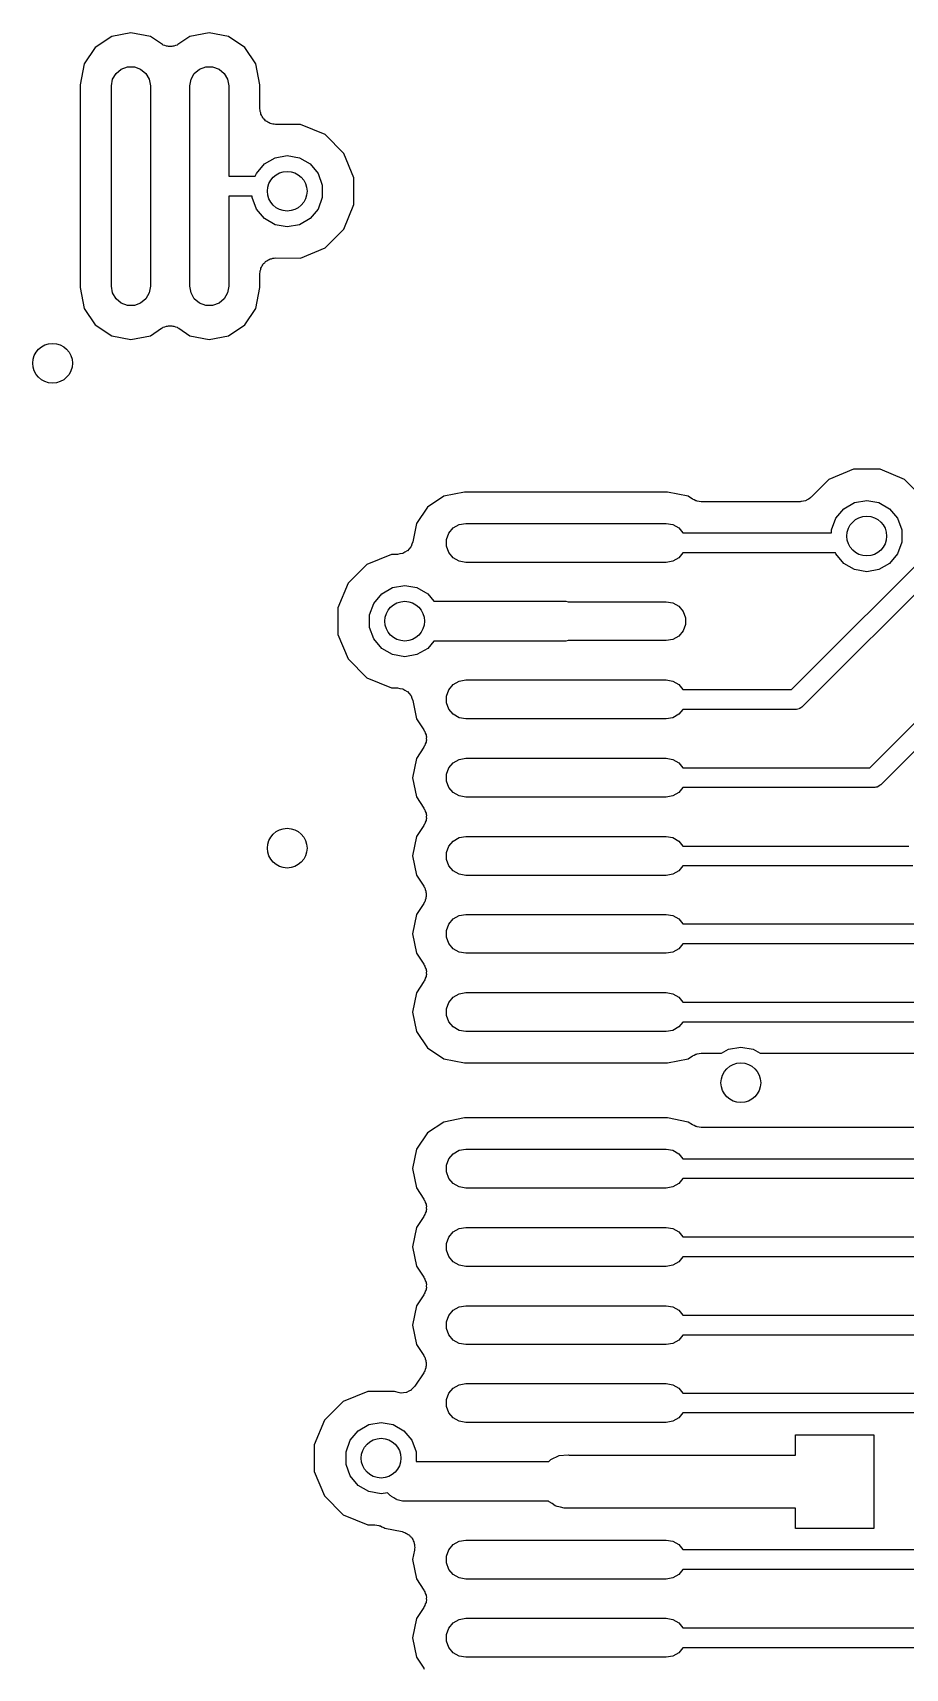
# Model space of a CAD drawing. Extents: x 85 to 210, y -138 to -65.
# Drawn here: x 101.87 to 107.45, y -101.44 to -90.99 of the extents above; entities that cross this region are included whole.
import ezdxf

# ---------------------------------------------------------------- set-up
doc = ezdxf.new("R2010")
doc.units = 0
doc.header["$MEASUREMENT"] = 0
doc.layers.add('BLACK', color=7, linetype='CONTINUOUS')

msp = doc.modelspace()

# ---------------------------------------------------------------- linework, layer by layer
at = {"layer": 'Black'}
for p, q in [((102.378, -91.0112), (102.273, -91.0811)), ((102.501, -90.9867), (102.378, -91.0112)), ((102.625, -91.0112), (102.501, -90.9867)), ((102.696, -91.0588), (102.625, -91.0112)), ((102.702, -91.0614), (102.696, -91.0588)), ((102.707, -91.0653), (102.702, -91.0614)), ((102.718, -91.0684), (102.707, -91.0653)), ((102.728, -91.0728), (102.718, -91.0684)), ((102.734, -91.0732), (102.728, -91.0728)), ((102.741, -91.075), (102.734, -91.0732)), ((102.751, -91.0743), (102.741, -91.075)), ((102.762, -91.075), (102.751, -91.0743)), ((102.769, -91.0732), (102.762, -91.075)), ((102.775, -91.0728), (102.769, -91.0732)), ((102.785, -91.0684), (102.775, -91.0728)), ((102.796, -91.0653), (102.785, -91.0684)), ((102.801, -91.0614), (102.796, -91.0653)), ((102.807, -91.0588), (102.801, -91.0614)), ((102.878, -91.0112), (102.807, -91.0588)), ((103.002, -90.9867), (102.878, -91.0112)), ((103.125, -91.0112), (103.002, -90.9867)), ((103.23, -91.0811), (103.125, -91.0112)), ((102.273, -91.0811), (102.203, -91.1857)), ((103.3, -91.1857), (103.23, -91.0811)), ((102.203, -91.1857), (102.177, -91.319)), ((102.377, -91.327), (102.384, -91.2845)), ((102.384, -91.2845), (102.406, -91.247)), ((102.406, -91.247), (102.439, -91.2193)), ((102.439, -91.2193), (102.48, -91.2045)), ((102.48, -91.2045), (102.523, -91.2045)), ((102.523, -91.2045), (102.563, -91.2193)), ((102.563, -91.2193), (102.597, -91.247)), ((102.597, -91.247), (102.618, -91.2845)), ((102.618, -91.2845), (102.626, -91.327)), ((102.877, -91.327), (102.885, -91.2845)), ((102.885, -91.2845), (102.906, -91.247)), ((102.906, -91.247), (102.939, -91.2193)), ((102.939, -91.2193), (102.98, -91.2045)), ((102.98, -91.2045), (103.023, -91.2045)), ((103.023, -91.2045), (103.064, -91.2193)), ((103.064, -91.2193), (103.097, -91.247)), ((103.097, -91.247), (103.119, -91.2845)), ((103.119, -91.2845), (103.126, -91.327)), ((103.326, -91.319), (103.3, -91.1857)), ((106.724, -95.1865), (110.705, -91.2051)), ((102.177, -91.319), (102.177, -92.616)), ((102.377, -92.608), (102.377, -91.327)), ((102.626, -91.327), (102.626, -92.608)), ((102.877, -92.608), (102.877, -91.327)), ((103.126, -91.327), (103.126, -91.904)), ((103.326, -91.4729), (103.326, -91.319)), ((110.776, -91.3135), (106.795, -95.2949)), ((103.328, -91.4815), (103.326, -91.4729)), ((103.328, -91.4902), (103.328, -91.4815)), ((103.331, -91.4985), (103.328, -91.4902)), ((103.332, -91.5071), (103.331, -91.4985)), ((103.336, -91.5147), (103.332, -91.5071)), ((103.339, -91.5229), (103.336, -91.5147)), ((103.345, -91.5296), (103.339, -91.5229)), ((103.349, -91.5372), (103.345, -91.5296)), ((103.356, -91.5428), (103.349, -91.5372)), ((103.362, -91.5495), (103.356, -91.5428)), ((103.369, -91.5539), (103.362, -91.5495)), ((103.376, -91.5595), (103.369, -91.5539)), ((103.384, -91.5625), (103.376, -91.5595)), ((103.392, -91.5669), (103.384, -91.5625)), ((103.4, -91.5684), (103.392, -91.5669)), ((103.409, -91.5714), (103.4, -91.5684)), ((103.417, -91.5714), (103.409, -91.5714)), ((103.426, -91.5729), (103.417, -91.5714)), ((103.585, -91.5731), (103.426, -91.5729)), ((103.742, -91.6382), (103.585, -91.5731)), ((103.862, -91.7584), (103.742, -91.6382)), ((103.354, -91.8254), (103.422, -91.7859)), ((103.422, -91.7859), (103.5, -91.7721)), ((103.5, -91.7721), (103.578, -91.7859)), ((103.578, -91.7859), (103.646, -91.8254)), ((103.927, -91.9154), (103.862, -91.7584)), ((103.126, -91.904), (103.296, -91.904)), ((103.296, -91.904), (103.303, -91.8861)), ((103.303, -91.8861), (103.354, -91.8254)), ((103.646, -91.8254), (103.697, -91.8861)), ((103.697, -91.8861), (103.724, -91.9604)), ((103.724, -91.9604), (103.724, -92.0396)), ((103.927, -92.0853), (103.927, -91.9154)), ((103.276, -92.031), (103.126, -92.031)), ((103.126, -92.031), (103.126, -92.608)), ((103.276, -92.0396), (103.276, -92.031)), ((103.303, -92.1139), (103.276, -92.0396)), ((103.354, -92.1746), (103.303, -92.1139)), ((103.697, -92.1139), (103.646, -92.1746)), ((103.724, -92.0396), (103.697, -92.1139)), ((103.862, -92.2422), (103.927, -92.0853)), ((103.422, -92.2141), (103.354, -92.1746)), ((103.5, -92.2279), (103.422, -92.2141)), ((103.578, -92.2141), (103.5, -92.2279)), ((103.646, -92.1746), (103.578, -92.2141)), ((103.742, -92.3622), (103.862, -92.2422)), ((103.376, -92.4403), (103.384, -92.4373)), ((103.384, -92.4373), (103.392, -92.4329)), ((103.392, -92.4329), (103.4, -92.4314)), ((103.4, -92.4314), (103.409, -92.4285)), ((103.409, -92.4285), (103.417, -92.4285)), ((103.417, -92.4285), (103.426, -92.4269)), ((103.426, -92.4269), (103.585, -92.4271)), ((103.585, -92.4271), (103.742, -92.3622)), ((103.326, -92.5269), (103.328, -92.5183)), ((103.326, -92.616), (103.326, -92.5269)), ((103.328, -92.5095), (103.331, -92.5013)), ((103.328, -92.5183), (103.328, -92.5095)), ((103.331, -92.5013), (103.332, -92.4927)), ((103.332, -92.4927), (103.336, -92.4851)), ((103.336, -92.4851), (103.339, -92.4769)), ((103.339, -92.4769), (103.345, -92.4702)), ((103.345, -92.4702), (103.349, -92.4627)), ((103.349, -92.4627), (103.356, -92.457)), ((103.356, -92.457), (103.362, -92.4503)), ((103.362, -92.4503), (103.369, -92.4459)), ((103.369, -92.4459), (103.376, -92.4403)), ((102.177, -92.616), (102.203, -92.7493)), ((102.384, -92.6505), (102.377, -92.608)), ((102.626, -92.608), (102.618, -92.6505)), ((102.885, -92.6505), (102.877, -92.608)), ((103.126, -92.608), (103.119, -92.6505)), ((103.3, -92.7493), (103.326, -92.616)), ((102.203, -92.7493), (102.273, -92.8539)), ((102.406, -92.688), (102.384, -92.6505)), ((102.439, -92.7157), (102.406, -92.688)), ((102.48, -92.7305), (102.439, -92.7157)), ((102.523, -92.7305), (102.48, -92.7305)), ((102.563, -92.7157), (102.523, -92.7305)), ((102.597, -92.688), (102.563, -92.7157)), ((102.618, -92.6505), (102.597, -92.688)), ((102.906, -92.688), (102.885, -92.6505)), ((102.939, -92.7157), (102.906, -92.688)), ((102.98, -92.7305), (102.939, -92.7157)), ((103.023, -92.7305), (102.98, -92.7305)), ((103.064, -92.7157), (103.023, -92.7305)), ((103.097, -92.688), (103.064, -92.7157)), ((103.119, -92.6505), (103.097, -92.688)), ((103.23, -92.8539), (103.3, -92.7493)), ((107.224, -95.6861), (110.205, -92.7051)), ((102.273, -92.8539), (102.378, -92.9238)), ((103.125, -92.9238), (103.23, -92.8539)), ((110.276, -92.8135), (107.295, -95.7945)), ((102.378, -92.9238), (102.501, -92.9483)), ((102.501, -92.9483), (102.625, -92.9238)), ((102.625, -92.9238), (102.696, -92.8762)), ((102.696, -92.8762), (102.702, -92.8736)), ((102.702, -92.8736), (102.707, -92.8697)), ((102.707, -92.8697), (102.718, -92.8666)), ((102.718, -92.8666), (102.728, -92.8622)), ((102.728, -92.8622), (102.734, -92.8618)), ((102.734, -92.8618), (102.741, -92.86)), ((102.741, -92.86), (102.751, -92.8607)), ((102.751, -92.8607), (102.762, -92.86)), ((102.762, -92.86), (102.769, -92.8618)), ((102.769, -92.8618), (102.775, -92.8622)), ((102.775, -92.8622), (102.785, -92.8666)), ((102.785, -92.8666), (102.796, -92.8697)), ((102.796, -92.8697), (102.801, -92.8736)), ((102.801, -92.8736), (102.807, -92.8762)), ((102.807, -92.8762), (102.878, -92.9238)), ((102.878, -92.9238), (103.002, -92.9483)), ((103.002, -92.9483), (103.125, -92.9238)), ((107.12, -93.7777), (106.963, -93.8426)), ((107.29, -93.7778), (107.12, -93.7777)), ((107.447, -93.843), (107.29, -93.7778)), ((106.963, -93.8426), (106.85, -93.9557)), ((107.545, -93.941), (107.447, -93.843)), ((104.501, -93.9505), (104.396, -94.0204)), ((104.634, -93.924), (104.501, -93.9505)), ((105.931, -93.924), (104.634, -93.924)), ((106.064, -93.9505), (105.931, -93.924)), ((106.091, -93.9681), (106.064, -93.9505)), ((106.102, -93.9729), (106.091, -93.9681)), ((106.112, -93.9789), (106.102, -93.9729)), ((106.117, -93.9798), (106.112, -93.9789)), ((106.122, -93.9821), (106.117, -93.9798)), ((106.134, -93.9828), (106.122, -93.9821)), ((106.146, -93.9849), (106.134, -93.9828)), ((106.779, -93.9849), (106.146, -93.9849)), ((106.784, -93.9842), (106.779, -93.9849)), ((106.788, -93.9845), (106.784, -93.9842)), ((106.801, -93.9812), (106.788, -93.9845)), ((106.813, -93.9789), (106.801, -93.9812)), ((106.817, -93.9767), (106.813, -93.9789)), ((106.821, -93.9756), (106.817, -93.9767)), ((106.832, -93.9681), (106.821, -93.9756)), ((106.844, -93.9615), (106.832, -93.9681)), ((106.846, -93.9582), (106.844, -93.9615)), ((106.85, -93.9557), (106.846, -93.9582)), ((107.058, -94.0302), (107.127, -93.9907)), ((107.127, -93.9907), (107.205, -93.9769)), ((107.205, -93.9769), (107.283, -93.9907)), ((107.283, -93.9907), (107.351, -94.0302)), ((104.396, -94.0204), (104.326, -94.125)), ((106.98, -94.1652), (107.007, -94.0908)), ((107.007, -94.0908), (107.058, -94.0302)), ((107.351, -94.0302), (107.402, -94.0908)), ((107.402, -94.0908), (107.429, -94.1652)), ((104.326, -94.125), (104.303, -94.2413)), ((104.519, -94.2268), (104.534, -94.1862)), ((104.534, -94.1862), (104.562, -94.1531)), ((104.562, -94.1531), (104.599, -94.1315)), ((104.599, -94.1315), (104.642, -94.124)), ((104.642, -94.124), (105.923, -94.124)), ((105.923, -94.124), (105.966, -94.1315)), ((105.966, -94.1315), (106.003, -94.1531)), ((106.003, -94.1531), (106.03, -94.1849)), ((106.03, -94.1849), (106.98, -94.1849)), ((106.98, -94.1849), (106.98, -94.1652)), ((107.429, -94.1652), (107.429, -94.2443)), ((104.221, -94.3189), (104.205, -94.3218)), ((104.237, -94.3165), (104.221, -94.3189)), ((104.238, -94.3159), (104.237, -94.3165)), ((104.239, -94.3158), (104.238, -94.3159)), ((104.253, -94.3076), (104.239, -94.3158)), ((104.268, -94.2997), (104.253, -94.3076)), ((104.269, -94.2984), (104.268, -94.2989)), ((104.268, -94.2989), (104.268, -94.2997)), ((104.28, -94.2859), (104.269, -94.2984)), ((104.29, -94.2736), (104.28, -94.2859)), ((104.291, -94.2726), (104.29, -94.2736)), ((104.292, -94.2718), (104.291, -94.2726)), ((104.297, -94.2565), (104.292, -94.2718)), ((104.303, -94.2413), (104.297, -94.2565)), ((104.519, -94.27), (104.519, -94.2268)), ((104.534, -94.3106), (104.519, -94.27)), ((104.562, -94.3438), (104.534, -94.3106)), ((106.03, -94.3119), (106.003, -94.3438)), ((107.005, -94.3119), (106.03, -94.3119)), ((107.007, -94.3187), (107.005, -94.3119)), ((107.058, -94.3793), (107.007, -94.3187)), ((107.402, -94.3187), (107.351, -94.3793)), ((107.429, -94.2443), (107.402, -94.3187)), ((104.01, -94.3866), (103.889, -94.5066)), ((104.167, -94.3217), (104.01, -94.3866)), ((104.205, -94.3218), (104.167, -94.3217)), ((104.599, -94.3654), (104.562, -94.3438)), ((104.642, -94.3729), (104.599, -94.3654)), ((105.923, -94.3729), (104.642, -94.3729)), ((105.966, -94.3654), (105.923, -94.3729)), ((106.003, -94.3438), (105.966, -94.3654)), ((107.127, -94.4189), (107.058, -94.3793)), ((107.205, -94.4326), (107.127, -94.4189)), ((107.283, -94.4189), (107.205, -94.4326)), ((107.351, -94.3793), (107.283, -94.4189)), ((103.889, -94.5066), (103.824, -94.6635)), ((104.173, -94.5347), (104.251, -94.5209)), ((104.251, -94.5209), (104.329, -94.5347)), ((104.054, -94.6349), (104.105, -94.5742)), ((104.105, -94.5742), (104.173, -94.5347)), ((104.329, -94.5347), (104.398, -94.5742)), ((104.398, -94.5742), (104.438, -94.6218)), ((104.438, -94.6218), (105.282, -94.6218)), ((105.282, -94.6218), (105.297, -94.6243)), ((105.297, -94.6243), (105.923, -94.6243)), ((105.923, -94.6243), (105.966, -94.6318)), ((105.966, -94.6318), (106.003, -94.6535)), ((103.824, -94.6635), (103.824, -94.8334)), ((104.027, -94.7092), (104.054, -94.6349)), ((104.027, -94.7884), (104.027, -94.7092)), ((106.003, -94.6535), (106.031, -94.6866)), ((106.031, -94.6866), (106.046, -94.7272)), ((106.046, -94.7272), (106.046, -94.7704)), ((103.824, -94.8334), (103.889, -94.9904)), ((104.054, -94.8627), (104.027, -94.7884)), ((106.031, -94.811), (106.003, -94.8441)), ((106.046, -94.7704), (106.031, -94.811)), ((104.105, -94.9234), (104.054, -94.8627)), ((104.173, -94.9629), (104.105, -94.9234)), ((104.398, -94.9234), (104.329, -94.9629)), ((104.438, -94.8758), (104.398, -94.9234)), ((105.282, -94.8758), (104.438, -94.8758)), ((105.297, -94.8733), (105.282, -94.8758)), ((105.923, -94.8733), (105.297, -94.8733)), ((105.966, -94.8658), (105.923, -94.8733)), ((106.003, -94.8441), (105.966, -94.8658)), ((103.889, -94.9904), (104.009, -95.1106)), ((104.251, -94.9767), (104.173, -94.9629)), ((104.329, -94.9629), (104.251, -94.9767)), ((104.009, -95.1106), (104.166, -95.1757)), ((104.534, -95.1869), (104.562, -95.1538)), ((104.562, -95.1538), (104.599, -95.1322)), ((104.599, -95.1322), (104.642, -95.1247)), ((104.642, -95.1247), (105.923, -95.1247)), ((105.923, -95.1247), (105.966, -95.1322)), ((105.966, -95.1322), (106.003, -95.1538)), ((106.003, -95.1538), (106.03, -95.1865)), ((104.166, -95.1757), (104.205, -95.1758)), ((104.205, -95.1758), (104.221, -95.1786)), ((104.221, -95.1786), (104.237, -95.1811)), ((104.237, -95.1811), (104.238, -95.1816)), ((104.238, -95.1816), (104.239, -95.1818)), ((104.239, -95.1818), (104.253, -95.1899)), ((104.253, -95.1899), (104.268, -95.1978)), ((104.268, -95.1978), (104.268, -95.1986)), ((104.268, -95.1986), (104.269, -95.1992)), ((104.269, -95.1992), (104.28, -95.2117)), ((104.28, -95.2117), (104.29, -95.2239)), ((104.29, -95.2239), (104.291, -95.225)), ((104.291, -95.225), (104.292, -95.2258)), ((104.292, -95.2258), (104.297, -95.2411)), ((104.297, -95.2411), (104.303, -95.2563)), ((104.303, -95.2563), (104.326, -95.3726)), ((104.519, -95.2276), (104.534, -95.1869)), ((104.519, -95.2708), (104.519, -95.2276)), ((106.03, -95.1865), (106.724, -95.1865)), ((104.534, -95.3114), (104.519, -95.2708)), ((104.562, -95.3445), (104.534, -95.3114)), ((104.599, -95.3661), (104.562, -95.3445)), ((106.003, -95.3445), (105.966, -95.3661)), ((106.029, -95.3135), (106.003, -95.3445)), ((106.75, -95.3135), (106.029, -95.3135)), ((106.753, -95.313), (106.75, -95.3135)), ((106.756, -95.3133), (106.753, -95.313)), ((106.764, -95.3111), (106.756, -95.3133)), ((106.772, -95.3097), (106.764, -95.3111)), ((106.774, -95.3083), (106.772, -95.3097)), ((106.777, -95.3075), (106.774, -95.3083)), ((106.784, -95.3028), (106.777, -95.3075)), ((106.791, -95.2986), (106.784, -95.3028)), ((106.793, -95.2965), (106.791, -95.2986)), ((106.795, -95.2949), (106.793, -95.2965)), ((104.326, -95.3726), (104.374, -95.4438)), ((104.374, -95.4438), (104.376, -95.4498)), ((104.376, -95.4498), (104.38, -95.4551)), ((104.38, -95.4551), (104.383, -95.4656)), ((104.383, -95.4656), (104.388, -95.4756)), ((104.642, -95.3736), (104.599, -95.3661)), ((105.923, -95.3736), (104.642, -95.3736)), ((105.966, -95.3661), (105.923, -95.3736)), ((104.374, -95.5549), (104.326, -95.6261)), ((104.376, -95.5489), (104.374, -95.5549)), ((104.38, -95.5436), (104.376, -95.5489)), ((104.383, -95.5331), (104.38, -95.5436)), ((104.388, -95.5231), (104.383, -95.5331)), ((104.388, -95.4756), (104.388, -95.4822)), ((104.388, -95.4822), (104.39, -95.4885)), ((104.39, -95.5103), (104.388, -95.5166)), ((104.388, -95.5166), (104.388, -95.5231)), ((104.39, -95.4885), (104.389, -95.4994)), ((104.389, -95.4994), (104.39, -95.5103)), ((104.326, -95.6261), (104.302, -95.7496)), ((104.534, -95.6873), (104.562, -95.6542)), ((104.562, -95.6542), (104.599, -95.6326)), ((104.599, -95.6326), (104.642, -95.6251)), ((104.642, -95.6251), (105.923, -95.6251)), ((105.923, -95.6251), (105.966, -95.6326)), ((105.966, -95.6326), (106.003, -95.6542)), ((106.003, -95.6542), (106.03, -95.6861)), ((104.302, -95.7496), (104.326, -95.873)), ((104.519, -95.7279), (104.534, -95.6873)), ((104.519, -95.7712), (104.519, -95.7279)), ((104.534, -95.8118), (104.519, -95.7712)), ((106.03, -95.6861), (107.224, -95.6861)), ((104.326, -95.873), (104.374, -95.9442)), ((104.562, -95.8449), (104.534, -95.8118)), ((104.599, -95.8665), (104.562, -95.8449)), ((104.642, -95.874), (104.599, -95.8665)), ((105.923, -95.874), (104.642, -95.874)), ((105.966, -95.8665), (105.923, -95.874)), ((106.003, -95.8449), (105.966, -95.8665)), ((106.03, -95.8131), (106.003, -95.8449)), ((107.25, -95.8131), (106.03, -95.8131)), ((107.253, -95.8126), (107.25, -95.8131)), ((107.256, -95.8128), (107.253, -95.8126)), ((107.264, -95.8107), (107.256, -95.8128)), ((107.272, -95.8092), (107.264, -95.8107)), ((107.275, -95.8078), (107.272, -95.8092)), ((107.277, -95.8071), (107.275, -95.8078)), ((107.284, -95.8024), (107.277, -95.8071)), ((107.291, -95.7982), (107.284, -95.8024)), ((107.293, -95.7961), (107.291, -95.7982)), ((107.295, -95.7945), (107.293, -95.7961)), ((104.374, -95.9442), (104.376, -95.9502)), ((104.376, -95.9502), (104.38, -95.9555)), ((104.38, -95.9555), (104.383, -95.966)), ((104.383, -95.966), (104.388, -95.976)), ((104.388, -95.976), (104.388, -95.9825)), ((104.388, -95.9825), (104.39, -95.9889)), ((104.39, -95.9889), (104.389, -95.9997)), ((104.374, -96.0553), (104.326, -96.1265)), ((104.376, -96.0493), (104.374, -96.0553)), ((104.38, -96.044), (104.376, -96.0493)), ((104.383, -96.0335), (104.38, -96.044)), ((104.388, -96.0235), (104.383, -96.0335)), ((104.39, -96.0106), (104.388, -96.017)), ((104.388, -96.017), (104.388, -96.0235)), ((104.389, -95.9997), (104.39, -96.0106)), ((104.326, -96.1265), (104.302, -96.2499)), ((104.519, -96.2283), (104.534, -96.1877)), ((104.534, -96.1877), (104.562, -96.1546)), ((104.562, -96.1546), (104.599, -96.133)), ((104.599, -96.133), (104.642, -96.1255)), ((104.642, -96.1255), (105.923, -96.1255)), ((105.923, -96.1255), (105.966, -96.133)), ((105.966, -96.133), (106.003, -96.1546)), ((106.003, -96.1546), (106.03, -96.1864)), ((106.03, -96.1864), (107.474, -96.1864)), ((104.302, -96.2499), (104.326, -96.3734)), ((104.519, -96.2716), (104.519, -96.2283)), ((104.534, -96.3122), (104.519, -96.2716)), ((104.326, -96.3734), (104.373, -96.4433)), ((104.562, -96.3453), (104.534, -96.3122)), ((104.599, -96.3669), (104.562, -96.3453)), ((104.642, -96.3744), (104.599, -96.3669)), ((105.923, -96.3744), (104.642, -96.3744)), ((105.966, -96.3669), (105.923, -96.3744)), ((106.003, -96.3453), (105.966, -96.3669)), ((106.03, -96.3134), (106.003, -96.3453)), ((107.5, -96.3134), (106.03, -96.3134)), ((104.373, -96.4433), (104.376, -96.4493)), ((104.376, -96.4493), (104.379, -96.4546)), ((104.379, -96.4546), (104.383, -96.4651)), ((104.383, -96.4651), (104.387, -96.4751)), ((104.387, -96.4751), (104.387, -96.4817)), ((104.387, -96.4817), (104.389, -96.488)), ((104.389, -96.5097), (104.387, -96.5161)), ((104.387, -96.5161), (104.387, -96.5226)), ((104.389, -96.488), (104.388, -96.4989)), ((104.388, -96.4989), (104.389, -96.5097)), ((104.373, -96.5544), (104.326, -96.6244)), ((104.376, -96.5484), (104.373, -96.5544)), ((104.379, -96.5431), (104.376, -96.5484)), ((104.383, -96.5326), (104.379, -96.5431)), ((104.387, -96.5226), (104.383, -96.5326)), ((104.326, -96.6244), (104.302, -96.7478)), ((104.519, -96.7262), (104.534, -96.6855)), ((104.534, -96.6855), (104.562, -96.6524)), ((104.562, -96.6524), (104.599, -96.6308)), ((104.599, -96.6308), (104.642, -96.6233)), ((104.642, -96.6233), (105.923, -96.6233)), ((105.923, -96.6233), (105.966, -96.6308)), ((105.966, -96.6308), (106.003, -96.6524)), ((106.003, -96.6524), (106.03, -96.6843)), ((106.03, -96.6843), (107.726, -96.6843)), ((104.302, -96.7478), (104.326, -96.8712)), ((104.519, -96.7694), (104.519, -96.7262)), ((104.534, -96.81), (104.519, -96.7694)), ((104.562, -96.8431), (104.534, -96.81)), ((106.03, -96.8113), (106.003, -96.8431)), ((107.752, -96.8113), (106.03, -96.8113)), ((104.326, -96.8712), (104.374, -96.9424)), ((104.599, -96.8647), (104.562, -96.8431)), ((104.642, -96.8722), (104.599, -96.8647)), ((105.923, -96.8722), (104.642, -96.8722)), ((105.966, -96.8647), (105.923, -96.8722)), ((106.003, -96.8431), (105.966, -96.8647)), ((104.374, -96.9424), (104.376, -96.9484)), ((104.376, -96.9484), (104.38, -96.9537)), ((104.38, -96.9537), (104.383, -96.9642)), ((104.383, -97.0317), (104.38, -97.0422)), ((104.383, -96.9642), (104.388, -96.9742)), ((104.388, -97.0217), (104.383, -97.0317)), ((104.388, -96.9742), (104.388, -96.9808)), ((104.388, -96.9808), (104.39, -96.9871)), ((104.39, -97.0089), (104.388, -97.0152)), ((104.388, -97.0152), (104.388, -97.0217)), ((104.39, -96.9871), (104.389, -96.998)), ((104.389, -96.998), (104.39, -97.0089)), ((104.326, -97.1247), (104.302, -97.2482)), ((104.374, -97.0535), (104.326, -97.1247)), ((104.376, -97.0475), (104.374, -97.0535)), ((104.38, -97.0422), (104.376, -97.0475)), ((104.562, -97.1528), (104.599, -97.1312)), ((104.599, -97.1312), (104.642, -97.1237)), ((104.642, -97.1237), (105.923, -97.1237)), ((105.923, -97.1237), (105.966, -97.1312)), ((105.966, -97.1312), (106.003, -97.1528)), ((104.302, -97.2482), (104.326, -97.3716)), ((104.519, -97.2265), (104.534, -97.1859)), ((104.519, -97.2698), (104.519, -97.2265)), ((104.534, -97.1859), (104.562, -97.1528)), ((106.003, -97.1528), (106.03, -97.1847)), ((106.03, -97.1847), (107.976, -97.1847)), ((104.534, -97.3104), (104.519, -97.2698)), ((104.562, -97.3435), (104.534, -97.3104)), ((104.599, -97.3651), (104.562, -97.3435)), ((106.003, -97.3435), (105.966, -97.3651)), ((106.03, -97.3117), (106.003, -97.3435)), ((108.002, -97.3117), (106.03, -97.3117)), ((104.326, -97.3716), (104.396, -97.4762)), ((104.642, -97.3726), (104.599, -97.3651)), ((105.923, -97.3726), (104.642, -97.3726)), ((105.966, -97.3651), (105.923, -97.3726)), ((104.396, -97.4762), (104.501, -97.5461)), ((104.501, -97.5461), (104.634, -97.5726)), ((105.931, -97.5726), (106.064, -97.5461)), ((106.064, -97.5461), (106.091, -97.5285)), ((106.091, -97.5285), (106.102, -97.5237)), ((106.102, -97.5237), (106.112, -97.5177)), ((106.112, -97.5177), (106.117, -97.5167)), ((106.117, -97.5167), (106.122, -97.5145)), ((106.122, -97.5145), (106.134, -97.5137)), ((106.134, -97.5137), (106.146, -97.5117)), ((106.146, -97.5117), (106.277, -97.5117)), ((106.277, -97.5117), (106.322, -97.4859)), ((106.322, -97.4859), (106.4, -97.4721)), ((106.4, -97.4721), (106.478, -97.4859)), ((106.478, -97.4859), (106.523, -97.5117)), ((106.523, -97.5117), (107.992, -97.5117)), ((104.634, -97.5726), (105.931, -97.5726)), ((104.501, -97.951), (104.396, -98.0209)), ((104.634, -97.9245), (104.501, -97.951)), ((105.931, -97.9245), (104.634, -97.9245)), ((106.064, -97.951), (105.931, -97.9245)), ((106.091, -97.9686), (106.064, -97.951)), ((106.102, -97.9734), (106.091, -97.9686)), ((106.112, -97.9794), (106.102, -97.9734)), ((106.117, -97.9803), (106.112, -97.9794)), ((104.396, -98.0209), (104.326, -98.1255)), ((106.122, -97.9826), (106.117, -97.9803)), ((106.134, -97.9833), (106.122, -97.9826)), ((106.146, -97.9854), (106.134, -97.9833)), ((108.101, -97.9854), (106.146, -97.9854)), ((104.326, -98.1255), (104.302, -98.2489)), ((104.519, -98.2273), (104.534, -98.1867)), ((104.534, -98.1867), (104.562, -98.1536)), ((104.562, -98.1536), (104.599, -98.132)), ((104.599, -98.132), (104.642, -98.1245)), ((104.642, -98.1245), (105.923, -98.1245)), ((105.923, -98.1245), (105.966, -98.132)), ((105.966, -98.132), (106.003, -98.1536)), ((106.003, -98.1536), (106.03, -98.1854)), ((106.03, -98.1854), (108.225, -98.1854)), ((104.302, -98.2489), (104.326, -98.3723)), ((104.519, -98.2705), (104.519, -98.2273)), ((104.534, -98.3111), (104.519, -98.2705)), ((104.326, -98.3723), (104.374, -98.4436)), ((104.562, -98.3443), (104.534, -98.3111)), ((104.599, -98.3659), (104.562, -98.3443)), ((104.642, -98.3734), (104.599, -98.3659)), ((105.923, -98.3734), (104.642, -98.3734)), ((105.966, -98.3659), (105.923, -98.3734)), ((106.003, -98.3443), (105.966, -98.3659)), ((106.03, -98.3124), (106.003, -98.3443)), ((108.251, -98.3124), (106.03, -98.3124)), ((104.374, -98.4436), (104.376, -98.4496)), ((104.376, -98.4496), (104.38, -98.4549)), ((104.38, -98.4549), (104.383, -98.4654)), ((104.383, -98.4654), (104.388, -98.4753)), ((104.388, -98.4753), (104.388, -98.4819)), ((104.388, -98.4819), (104.39, -98.4882)), ((104.39, -98.4882), (104.389, -98.4991)), ((104.389, -98.4991), (104.39, -98.51)), ((104.374, -98.5547), (104.326, -98.6259)), ((104.376, -98.5486), (104.374, -98.5547)), ((104.38, -98.5433), (104.376, -98.5486)), ((104.383, -98.5329), (104.38, -98.5433)), ((104.388, -98.5229), (104.383, -98.5329)), ((104.39, -98.51), (104.388, -98.5163)), ((104.388, -98.5163), (104.388, -98.5229)), ((104.326, -98.6259), (104.302, -98.7493)), ((104.519, -98.7277), (104.534, -98.6871)), ((104.534, -98.6871), (104.562, -98.654)), ((104.562, -98.654), (104.599, -98.6323)), ((104.599, -98.6323), (104.642, -98.6248)), ((104.642, -98.6248), (105.923, -98.6248)), ((105.923, -98.6248), (105.966, -98.6323)), ((105.966, -98.6323), (106.003, -98.654)), ((106.003, -98.654), (106.03, -98.6858)), ((106.03, -98.6858), (108.724, -98.6858)), ((104.302, -98.7493), (104.326, -98.8727)), ((104.519, -98.7709), (104.519, -98.7277)), ((104.534, -98.8115), (104.519, -98.7709)), ((104.562, -98.8446), (104.534, -98.8115)), ((106.03, -98.8128), (106.003, -98.8446)), ((108.751, -98.8128), (106.03, -98.8128)), ((104.326, -98.8727), (104.374, -98.9439)), ((104.599, -98.8663), (104.562, -98.8446)), ((104.642, -98.8738), (104.599, -98.8663)), ((105.923, -98.8738), (104.642, -98.8738)), ((105.966, -98.8663), (105.923, -98.8738)), ((106.003, -98.8446), (105.966, -98.8663)), ((104.374, -98.9439), (104.376, -98.95)), ((104.376, -98.95), (104.38, -98.9553)), ((104.38, -98.9553), (104.383, -98.9657)), ((104.383, -98.9657), (104.388, -98.9757)), ((104.388, -99.0233), (104.383, -99.0332)), ((104.388, -98.9757), (104.388, -98.9823)), ((104.388, -98.9823), (104.39, -98.9886)), ((104.39, -99.0104), (104.388, -99.0167)), ((104.388, -99.0167), (104.388, -99.0233)), ((104.39, -98.9886), (104.389, -98.9995)), ((104.389, -98.9995), (104.39, -99.0104)), ((104.326, -99.1263), (104.302, -99.2497)), ((104.374, -99.055), (104.326, -99.1263)), ((104.376, -99.049), (104.374, -99.055)), ((104.38, -99.0437), (104.376, -99.049)), ((104.383, -99.0332), (104.38, -99.0437)), ((104.599, -99.1327), (104.642, -99.1252)), ((104.642, -99.1252), (105.923, -99.1252)), ((105.923, -99.1252), (105.966, -99.1327)), ((104.519, -99.2281), (104.534, -99.1874)), ((104.519, -99.2713), (104.519, -99.2281)), ((104.534, -99.1874), (104.562, -99.1543)), ((104.562, -99.1543), (104.599, -99.1327)), ((105.966, -99.1327), (106.003, -99.1543)), ((106.003, -99.1543), (106.03, -99.1862)), ((106.03, -99.1862), (108.974, -99.1862)), ((104.302, -99.2497), (104.326, -99.3731)), ((104.534, -99.3119), (104.519, -99.2713)), ((104.562, -99.345), (104.534, -99.3119)), ((106.03, -99.3132), (106.003, -99.345)), ((109, -99.3132), (106.03, -99.3132)), ((104.326, -99.3731), (104.373, -99.443)), ((104.373, -99.443), (104.376, -99.4491)), ((104.599, -99.3666), (104.562, -99.345)), ((104.642, -99.3741), (104.599, -99.3666)), ((105.923, -99.3741), (104.642, -99.3741)), ((105.966, -99.3666), (105.923, -99.3741)), ((106.003, -99.345), (105.966, -99.3666)), ((104.376, -99.5481), (104.373, -99.5542)), ((104.376, -99.4491), (104.379, -99.4544)), ((104.379, -99.5428), (104.376, -99.5481)), ((104.379, -99.4544), (104.383, -99.4648)), ((104.383, -99.5323), (104.379, -99.5428)), ((104.383, -99.4648), (104.387, -99.4748)), ((104.387, -99.5224), (104.383, -99.5323)), ((104.387, -99.4748), (104.387, -99.4814)), ((104.387, -99.4814), (104.389, -99.4877)), ((104.389, -99.5095), (104.387, -99.5158)), ((104.387, -99.5158), (104.387, -99.5224)), ((104.389, -99.4877), (104.388, -99.4986)), ((104.388, -99.4986), (104.389, -99.5095)), ((104.304, -99.6517), (104.293, -99.6638)), ((104.316, -99.6399), (104.304, -99.6517)), ((104.373, -99.5542), (104.316, -99.6399)), ((104.534, -99.6853), (104.562, -99.6522)), ((104.562, -99.6522), (104.599, -99.6306)), ((104.599, -99.6306), (104.642, -99.6231)), ((104.642, -99.6231), (105.923, -99.6231)), ((105.923, -99.6231), (105.966, -99.6306)), ((105.966, -99.6306), (106.003, -99.6522)), ((106.003, -99.6522), (106.03, -99.684)), ((103.858, -99.7378), (103.738, -99.8578)), ((104.015, -99.6729), (103.858, -99.7378)), ((104.185, -99.6731), (104.015, -99.6729)), ((104.194, -99.6767), (104.185, -99.6731)), ((104.21, -99.6803), (104.194, -99.6767)), ((104.226, -99.6842), (104.21, -99.6803)), ((104.227, -99.6841), (104.226, -99.6842)), ((104.228, -99.6843), (104.227, -99.6841)), ((104.244, -99.6822), (104.228, -99.6843)), ((104.26, -99.6804), (104.244, -99.6822)), ((104.261, -99.6799), (104.26, -99.6804)), ((104.262, -99.6798), (104.261, -99.6799)), ((104.277, -99.6722), (104.262, -99.6798)), ((104.292, -99.665), (104.277, -99.6722)), ((104.293, -99.6638), (104.292, -99.6643)), ((104.292, -99.6643), (104.292, -99.665)), ((104.519, -99.7259), (104.534, -99.6853)), ((104.519, -99.7691), (104.519, -99.7259)), ((106.03, -99.684), (109.226, -99.684)), ((103.738, -99.8578), (103.673, -100.015)), ((104.534, -99.8097), (104.519, -99.7691)), ((104.562, -99.8429), (104.534, -99.8097)), ((104.599, -99.8645), (104.562, -99.8429)), ((106.003, -99.8429), (105.966, -99.8645)), ((106.03, -99.811), (106.003, -99.8429)), ((109.252, -99.811), (106.03, -99.811)), ((103.903, -99.9861), (103.954, -99.9254)), ((103.954, -99.9254), (104.022, -99.8859)), ((104.022, -99.8859), (104.1, -99.8721)), ((104.1, -99.8721), (104.178, -99.8859)), ((104.178, -99.8859), (104.246, -99.9254)), ((104.246, -99.9254), (104.297, -99.9861)), ((104.642, -99.872), (104.599, -99.8645)), ((105.923, -99.872), (104.642, -99.872)), ((105.966, -99.8645), (105.923, -99.872)), ((106.75, -100.08), (106.75, -99.95)), ((106.75, -99.95), (107.25, -99.95)), ((107.25, -99.95), (107.25, -100.55)), ((103.673, -100.015), (103.673, -100.185)), ((103.876, -100.06), (103.903, -99.9861)), ((103.876, -100.14), (103.876, -100.06)), ((104.297, -99.9861), (104.324, -100.06)), ((104.324, -100.06), (104.324, -100.121)), ((103.903, -100.214), (103.876, -100.14)), ((104.324, -100.121), (105.173, -100.121)), ((105.173, -100.121), (105.185, -100.109)), ((105.185, -100.109), (105.239, -100.084)), ((105.239, -100.084), (105.297, -100.079)), ((105.297, -100.079), (105.303, -100.08)), ((105.303, -100.08), (106.75, -100.08)), ((103.673, -100.185), (103.738, -100.342)), ((103.954, -100.275), (103.903, -100.214)), ((104.022, -100.314), (103.954, -100.275)), ((103.738, -100.342), (103.858, -100.462)), ((104.1, -100.328), (104.022, -100.314)), ((104.141, -100.321), (104.1, -100.328)), ((104.158, -100.338), (104.141, -100.321)), ((104.163, -100.341), (104.158, -100.338)), ((104.166, -100.345), (104.163, -100.341)), ((104.181, -100.353), (104.166, -100.345)), ((104.194, -100.363), (104.181, -100.353)), ((104.2, -100.364), (104.194, -100.363)), ((104.204, -100.367), (104.2, -100.364)), ((104.221, -100.37), (104.204, -100.367)), ((104.237, -100.374), (104.221, -100.37)), ((104.242, -100.374), (104.237, -100.374)), ((104.248, -100.375), (104.242, -100.374)), ((105.171, -100.375), (104.248, -100.375)), ((105.175, -100.38), (105.171, -100.375)), ((105.195, -100.391), (105.175, -100.38)), ((103.858, -100.462), (104.015, -100.527)), ((105.213, -100.404), (105.195, -100.391)), ((105.22, -100.406), (105.213, -100.404)), ((105.226, -100.41), (105.22, -100.406)), ((105.248, -100.414), (105.226, -100.41)), ((105.27, -100.419), (105.248, -100.414)), ((105.277, -100.419), (105.27, -100.419)), ((105.285, -100.42), (105.277, -100.419)), ((106.75, -100.42), (105.285, -100.42)), ((106.75, -100.55), (106.75, -100.42)), ((104.015, -100.527), (104.061, -100.527)), ((104.061, -100.527), (104.073, -100.529)), ((104.073, -100.529), (104.085, -100.53)), ((104.085, -100.53), (104.09, -100.532)), ((104.09, -100.532), (104.096, -100.533)), ((104.096, -100.533), (104.106, -100.539)), ((104.106, -100.539), (104.117, -100.544)), ((104.117, -100.544), (104.124, -100.548)), ((104.124, -100.548), (104.235, -100.57)), ((104.235, -100.57), (104.243, -100.574)), ((104.243, -100.574), (104.252, -100.575)), ((104.252, -100.575), (104.259, -100.58)), ((104.259, -100.58), (104.267, -100.583)), ((104.267, -100.583), (104.274, -100.589)), ((104.274, -100.589), (104.282, -100.593)), ((104.282, -100.593), (104.287, -100.6)), ((107.25, -100.55), (106.75, -100.55)), ((104.287, -100.6), (104.294, -100.606)), ((104.294, -100.606), (104.298, -100.614)), ((104.298, -100.614), (104.303, -100.62)), ((104.314, -100.688), (104.302, -100.748)), ((104.303, -100.62), (104.306, -100.629)), ((104.306, -100.629), (104.31, -100.636)), ((104.31, -100.636), (104.312, -100.645)), ((104.312, -100.645), (104.314, -100.653)), ((104.314, -100.653), (104.314, -100.662)), ((104.314, -100.662), (104.316, -100.671)), ((104.316, -100.671), (104.314, -100.679)), ((104.314, -100.679), (104.314, -100.688)), ((104.519, -100.727), (104.534, -100.686)), ((104.534, -100.686), (104.562, -100.653)), ((104.562, -100.653), (104.599, -100.631)), ((104.599, -100.631), (104.642, -100.624)), ((104.642, -100.624), (105.923, -100.624)), ((105.923, -100.624), (105.966, -100.631)), ((105.966, -100.631), (106.003, -100.653)), ((106.003, -100.653), (106.03, -100.685)), ((106.03, -100.685), (108.975, -100.685)), ((104.302, -100.748), (104.326, -100.872)), ((104.519, -100.77), (104.519, -100.727)), ((104.534, -100.811), (104.519, -100.77)), ((104.326, -100.872), (104.374, -100.943)), ((104.562, -100.844), (104.534, -100.811)), ((104.599, -100.865), (104.562, -100.844)), ((104.642, -100.873), (104.599, -100.865)), ((105.923, -100.873), (104.642, -100.873)), ((105.966, -100.865), (105.923, -100.873)), ((106.003, -100.844), (105.966, -100.865)), ((106.03, -100.812), (106.003, -100.844)), ((109.002, -100.812), (106.03, -100.812)), ((104.374, -100.943), (104.376, -100.949)), ((104.376, -100.949), (104.38, -100.954)), ((104.38, -100.954), (104.383, -100.965)), ((104.383, -100.965), (104.388, -100.975)), ((104.388, -100.975), (104.388, -100.981)), ((104.388, -100.981), (104.39, -100.988)), ((104.39, -101.009), (104.388, -101.016)), ((104.39, -100.988), (104.389, -100.998)), ((104.389, -100.998), (104.39, -101.009)), ((104.374, -101.054), (104.326, -101.125)), ((104.376, -101.048), (104.374, -101.054)), ((104.38, -101.043), (104.376, -101.048)), ((104.383, -101.032), (104.38, -101.043)), ((104.388, -101.022), (104.383, -101.032)), ((104.388, -101.016), (104.388, -101.022)), ((104.326, -101.125), (104.302, -101.249)), ((104.519, -101.227), (104.534, -101.186)), ((104.534, -101.186), (104.562, -101.153)), ((104.562, -101.153), (104.599, -101.132)), ((104.599, -101.132), (104.642, -101.124)), ((104.642, -101.124), (105.923, -101.124)), ((105.923, -101.124), (105.966, -101.132)), ((105.966, -101.132), (106.003, -101.153)), ((106.003, -101.153), (106.03, -101.185)), ((106.03, -101.185), (109.225, -101.185)), ((104.302, -101.249), (104.326, -101.372)), ((104.519, -101.27), (104.519, -101.227)), ((104.534, -101.311), (104.519, -101.27)), ((104.562, -101.344), (104.534, -101.311)), ((106.03, -101.312), (106.003, -101.344)), ((109.251, -101.312), (106.03, -101.312)), ((104.326, -101.372), (104.374, -101.443)), ((104.599, -101.366), (104.562, -101.344)), ((104.642, -101.373), (104.599, -101.366)), ((105.923, -101.373), (104.642, -101.373)), ((105.966, -101.366), (105.923, -101.373)), ((106.003, -101.344), (105.966, -101.366)), ((104.374, -101.443), (104.376, -101.449))]:
    msp.add_line(p, q, dxfattribs=at)
for centre in [(103.5, -92), (102, -93.1), (107.205, -94.2048), (104.251, -94.7488), (103.5, -96.2), (106.4, -97.7), (104.1, -100.1)]:
    msp.add_circle(centre, 0.127, dxfattribs=at)

doc.saveas('drawing.dxf')
